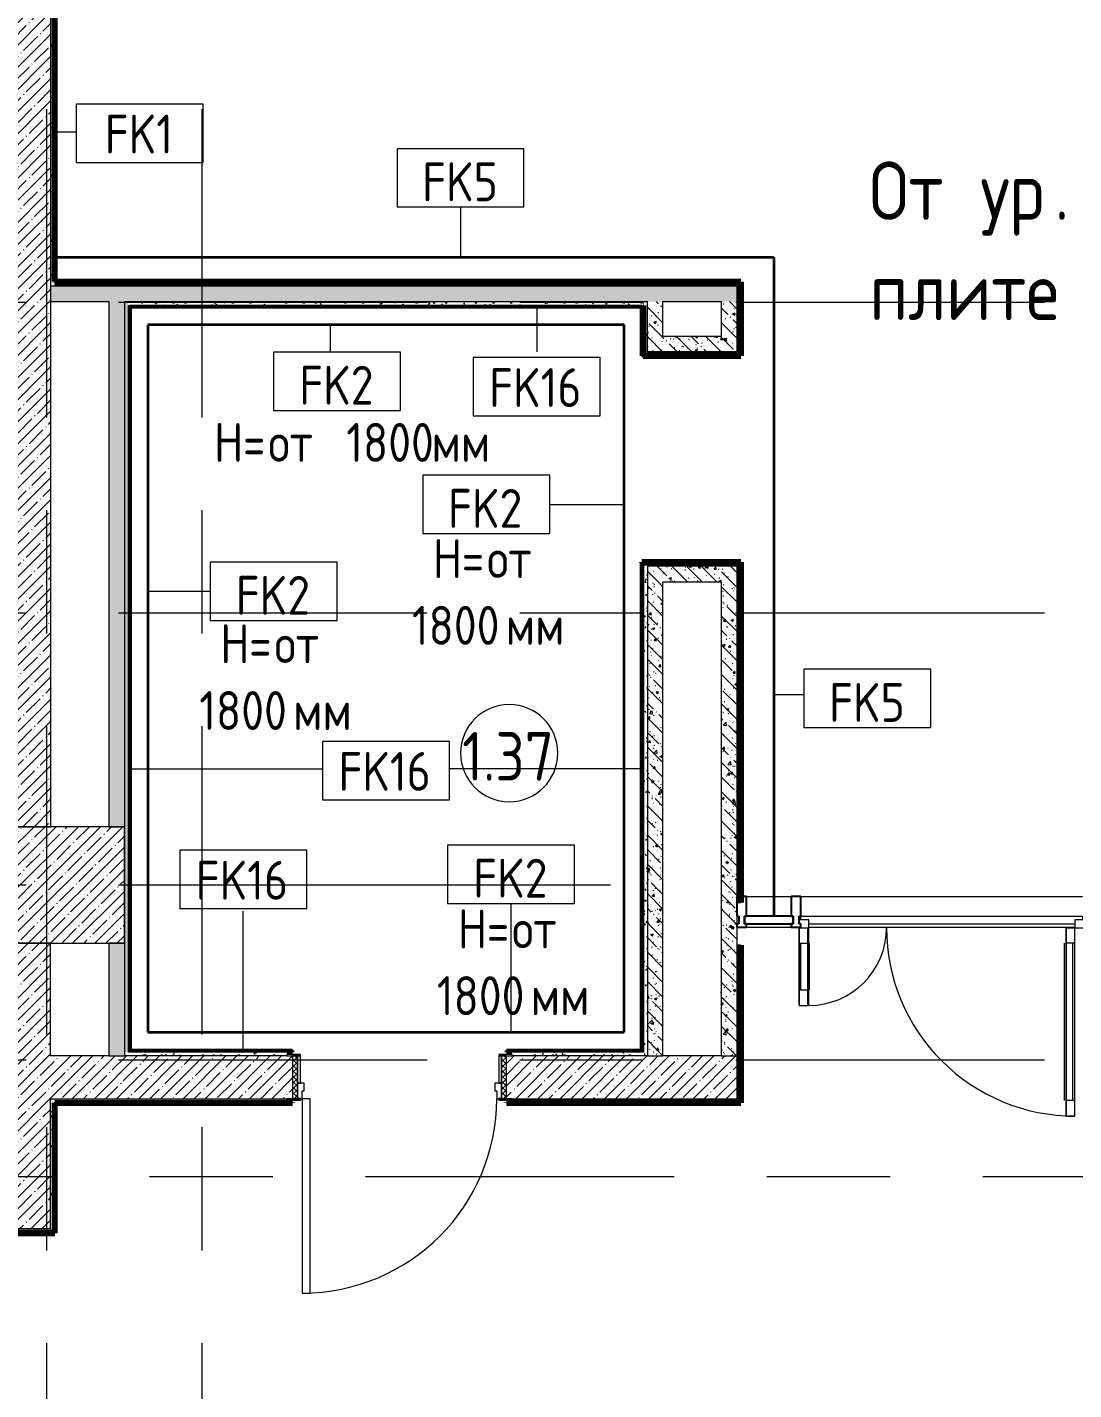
# Model space of a CAD drawing. Header units: millimetres. Extents: x 35144 to 233944, y -8553 to 29000.
# Drawn here: x 42260 to 47643, y 9402 to 16414 of the extents above; entities that cross this region are included whole.
import ezdxf

# ---------------------------------------------------------------- set-up
doc = ezdxf.new("R2010")
doc.units = ezdxf.units.MM
doc.linetypes.add('Осевая', pattern=[3175, 635, -476.25, 1587.5, -476.25])
for name, color, linetype, lineweight in [('A-AREA-IDEN', 7, 'Continuous', 9), ('A-DETL', 7, 'Continuous', 9), ('A-DETL-1', 7, 'Continuous', 35), ('A-DETL-GENF', 7, 'Continuous', 9), ('A-DOOR', 7, 'Continuous', 9), ('A-DOOR-1', 7, 'Continuous', 13), ('A-DOOR-FRAM', 7, 'Continuous', 13), ('A-DOOR-FRAM-1', 7, 'Continuous', 9), ('A-GLAZ-CURT', 7, 'Continuous', 9), ('A-GLAZ-CURT-1', 7, 'Continuous', 25), ('A-GLAZ-CWMG', 7, 'Continuous', 9), ('A-GLAZ-CWMG-1', 7, 'Continuous', 25), ('A-WALL', 7, 'Continuous', 9), ('A-WALL-IDEN', 7, 'Continuous', 9), ('G-ANNO-TEXT', 7, 'Continuous', 9), ('I-WALL', 7, 'Continuous', 9), ('S-COLS', 7, 'Continuous', 9), ('Оси', 7, 'Continuous', 9), ('Оси-2', 7, 'Осевая', 9)]:
    doc.layers.add(name, color=color, linetype=linetype, lineweight=lineweight)
for name, color, linetype, lineweight, true_color in [('A-WALL-3', 7, 'Continuous', 9, 0xff80c0), ('A-WALL-7', 7, 'Continuous', 9, 0x008000), ('A-WALL-8', 7, 'Continuous', 9, 0x8080ff), ('G-ANNO-TEXT-1', 7, 'Continuous', 9, 0x3c3c3c), ('I-WALL-16', 7, 'Continuous', 53, 0xff80c0), ('I-WALL-17', 1, 'Continuous', 53, 0xff0000), ('I-WALL-18', 7, 'Continuous', 80, 0x8080ff), ('I-WALL-19', 7, 'Continuous', 80, 0x008000), ('I-WALL-20', 7, 'Continuous', 50, 0x8000ff), ('I-WALL-21', 7, 'Continuous', 35, 0x008000), ('I-WALL-22', 7, 'Continuous', 80, 0xfcbc52), ('I-WALL-23', 7, 'Continuous', 50, 0xfcbc52), ('I-WALL-3', 1, 'Continuous', 9, 0xff0000), ('I-WALL-6', 7, 'Continuous', 9, 0xc0c0c0), ('I-WALL-8', 7, 'Continuous', 80, 0xff80c0)]:
    doc.layers.add(name, color=color, linetype=linetype, lineweight=lineweight, true_color=true_color)
doc.styles.add('GOST Common', font='GOST_Common.ttf', dxfattribs={"width": 0.9, "height": 200})
doc.styles.add('GOST Common_1', font='GOST_Common.ttf', dxfattribs={"width": 0.9, "height": 250})
doc.styles.add('GOST Common_2', font='GOST_Common.ttf', dxfattribs={"width": 0.9, "height": 300})
pattern_1 = [(45, (0, 0), (-57.02463, 57.02463), []), (45, (57.025, 0), (-57.02463, 57.02463), [100.806, -20.161, 3.353, -16.808])]
pattern_2 = [(135, (0, 0), (-75.43415, -75.43415), [106.68, -17.78, 3.556, -17.78]), (135, (0, 75.39), (-75.43415, -75.43415), []), (50, (0, 0), (127.52922, -11.15758), [13.335, -146.685]), (355, (0, 0), (-24.66966, 133.74002), [10.668, -117.348]), (100.451, (10.63, -0.93), (102.85973, 122.58178), [11.333, -124.663]), (46.184, (0, 35.56), (189.75516, -29.43036), [20.002, -220.027]), (96.636, (15.81, 33.1), (166.1822, 173.1996), [17, -186.995]), (351.184, (0, 35.56), (166.1839, 173.1976), [16.002, -176.022]), (21, (17.78, 26.67), (106.13027, -71.58603), [13.335, -146.685]), (326, (17.78, 26.67), (43.26188, 128.93175), [10.668, -117.348]), (71.451, (26.62, 20.7), (149.39198, 57.34505), [11.333, -124.663]), (37.5, (0, 0), (2.16223, 59.188357), [3.353, -112.573, 3.353, -115.773, -117.793]), (37.5, (0, 0), (2.16223, 59.188357), [-235.052, 3.353, -114.44]), (7.5, (0, 0), (46.77386, 70.12615), [3.353, -64.567, 3.353, -109.906, -44.894]), (7.5, (0, 0), (46.77386, 70.12615), [-181.178, 3.353, -41.542]), (327.5, (-39.65, 0), (94.91367, -4.010093), [3.353, -41.097, 3.353, -135.331, -184.023]), (327.5, (-39.65, 0), (94.91367, -4.010093), [-183.134, 3.353, -180.67]), (317.5, (-57.43, 0), (103.69057, 17.79882), [3.353, -54.432, 3.353, -88.748, -130.683]), (317.5, (-57.43, 0), (103.69057, 17.79882), [-149.885, 3.353, -127.33])]
pattern_3 = [(0, (0, 0), (121.92, 30.48), [10.058, -81.382, 10.058, -81.382, -487.68]), (0, (0, 0), (121.92, 30.48), [-182.88, 10.058, -172.822, 10.058, -81.382, -213.36]), (0, (0, 0), (121.92, 30.48), [-457.2, 10.058, -50.902, 10.058, -142.342]), (120, (45.72, 15.24), (-87.356454, 90.345817), [10.058, -81.382, 10.058, -81.382, -487.68]), (120, (45.72, 15.24), (-87.356454, 90.345817), [-182.88, 10.058, -172.822, 10.058, -81.382, -213.36]), (120, (45.72, 15.24), (-87.356454, 90.345817), [-457.2, 10.058, -50.902, 10.058, -142.342]), (240, (60.96, 76.2), (-34.563546, -120.825817), [10.058, -81.382, 10.058, -81.382, -487.68]), (240, (60.96, 76.2), (-34.563546, -120.825817), [-182.88, 10.058, -172.822, 10.058, -81.382, -213.36]), (240, (60.96, 76.2), (-34.563546, -120.825817), [-457.2, 10.058, -50.902, 10.058, -142.342])]

# ---------------------------------------------------------------- blocks, each defined once
blk = doc.blocks.new('110_Дверь_СКБ_1Ст_Внутренняя1 - Д-11 1100x2100h_кладовые _все__ коридор _между помещениями блока столовой__ моечные _все_-32089417-План отделки стен 1 этажа в осях 17-23')
at = {"layer": 'A-DOOR'}
h = blk.add_hatch(dxfattribs=at)
h.set_pattern_fill('FP_52', color=256, style=0, pattern_type=2)
h.set_pattern_definition([(135, (1751.41, 174.685), (-14.14214, -14.14214), []), (225, (1751.41, 174.685), (14.14214, -14.14214), [])])
h.paths.add_polyline_path([(562.5, 110), (537.5, 110), (537.5, -110), (562.5, -110)])
at = {"layer": 'A-DOOR-FRAM-1'}
h = blk.add_hatch(dxfattribs=at)
h.set_pattern_fill('FP_53', color=256, style=0, pattern_type=2)
h.set_pattern_definition([(45, (-371.384, 174.685), (-14.1421, 14.1421), []), (135, (-371.384, 174.685), (-14.1421, -14.1421), [])])
h.paths.add_polyline_path([(-537.5, 110), (-537.5, -110), (-512.5, -110), (-512.5, 110)])
at = {"layer": 'A-DOOR'}
blk.add_arc((512.5, 110), 1000, 90, 180, dxfattribs=at)
at = {"layer": 'A-DOOR-1'}
for p, q in [((512.5, 1110), (472.5, 1110)), ((472.5, 1110), (472.5, 110)), ((512.5, 110), (512.5, 1110)), ((472.5, 110), (512.5, 110))]:
    blk.add_line(p, q, dxfattribs=at)
at = {"layer": 'A-DOOR-FRAM'}
for p, q in [((-497.5, 118), (-567.5, 118)), ((-567.5, 118), (-567.5, 110)), ((-567.5, 110), (-497.5, 110)), ((-512.5, 110), (-537.5, 110)), ((-537.5, 110), (-537.5, -110)), ((-487.5, 110), (-512.5, 110)), ((-512.5, 110), (-512.5, 30)), ((-512.5, -110), (-512.5, 110)), ((-497.5, 110), (-512.5, 110)), ((-512.5, 110), (-512.5, 109)), ((-512.5, 109), (-497.5, 109)), ((-497.5, 110), (-497.5, 118)), ((-497.5, 109), (-497.5, 110)), ((-487.5, 70), (-487.5, 110)), ((512.5, 110), (512.5, 70)), ((537.5, 110), (512.5, 110)), ((592.5, 118), (522.5, 118)), ((522.5, 118), (522.5, 110)), ((537.5, 110), (522.5, 110)), ((522.5, 110), (522.5, 109)), ((522.5, 110), (592.5, 110)), ((522.5, 109), (537.5, 109)), ((537.5, 30), (537.5, 110)), ((562.5, 110), (537.5, 110)), ((537.5, 110), (537.5, -110)), ((537.5, 109), (537.5, 110)), ((562.5, -110), (562.5, 110)), ((592.5, 110), (592.5, 118)), ((-512.5, 30), (-477.5, 30)), ((-497.5, 30), (-512.5, 30)), ((-512.5, 30), (-512.5, -110)), ((-497.5, -110), (-497.5, 30)), ((-477.5, 70), (-487.5, 70)), ((-477.5, 30), (-477.5, 70)), ((512.5, 70), (502.5, 70)), ((502.5, 70), (502.5, 30)), ((502.5, 30), (537.5, 30)), ((537.5, 30), (522.5, 30)), ((522.5, 30), (522.5, -110)), ((537.5, -110), (537.5, 30)), ((-497.5, -110), (-567.5, -110)), ((-567.5, -110), (-567.5, -118)), ((-567.5, -118), (-497.5, -118)), ((-537.5, -110), (-512.5, -110)), ((-512.5, -110), (-497.5, -110)), ((-497.5, -118), (-497.5, -110)), ((522.5, -110), (537.5, -110)), ((592.5, -110), (522.5, -110)), ((522.5, -110), (522.5, -118)), ((522.5, -118), (592.5, -118)), ((537.5, -110), (562.5, -110)), ((592.5, -118), (592.5, -110))]:
    blk.add_line(p, q, dxfattribs=at)
blk = doc.blocks.new('Прямоугольный импост - Импост структурный с накладкой - 160мм Темный-32467808-План отделки стен 1 этажа в осях 17-23')
at = {"layer": 'A-GLAZ-CWMG-1'}
for p, q in [((-50, 40), (-50, 140)), ((-50, 140), (0, 140)), ((0, 140), (0, 40)), ((-40, 40), (-50, 40)), ((-50, -17), (-50, 0)), ((-50, 0), (-40, 0)), ((-40, 0), (-40, 40)), ((-10, 40), (-10, 0)), ((0, 40), (-10, 40)), ((-10, 0), (0, 0)), ((0, 0), (0, -17)), ((0, -17), (-50, -17))]:
    blk.add_line(p, q, dxfattribs=at)
blk = doc.blocks.new('Системная панель - Стекло - 40мм-32785804-План отделки стен 1 этажа в осях 17-23')
at = {"layer": 'A-GLAZ-CURT'}
h = blk.add_hatch(dxfattribs=at)
h.set_pattern_fill('FP_87', color=256, style=0, pattern_type=2)
h.set_pattern_definition([(225, (46175, 11700), (282.8427, -282.8427), [200, -600]), (225, (46375, 11800), (282.8427, -282.8427), [600, -200]), (225, (45975, 11900), (282.8427, -282.8427), [200, -600])])
h.paths.add_polyline_path([(-125, 0), (-125, -40), (125, -40), (125, 0)])
at = {"layer": 'A-GLAZ-CURT-1'}
for p, q in [((125, 0), (-125, 0)), ((-125, 0), (-125, -40)), ((125, -40), (125, 0)), ((-125, -40), (125, -40))]:
    blk.add_line(p, q, dxfattribs=at)
blk = doc.blocks.new('Дверь_Витражная_остекление_ - В-9-32786634-План отделки стен 1 этажа в осях 17-23')
at = {"layer": 'A-DETL-GENF'}
for p, q in [((-684.5, 989), (-639.5, 989)), ((-684.5, 989), (-684.5, 20)), ((-639.5, 989), (-684.5, 989)), ((-684.5, 989), (-684.5, 20)), ((-639.5, 989), (-639.5, 20)), ((-639.5, 20), (-639.5, 989)), ((-684.5, 909), (-639.5, 909)), ((-674.5, 909), (-674.5, 100)), ((-630.5, 909), (-630.5, 100)), ((734.5, 420), (689.5, 420)), ((689.5, 420), (689.5, 20)), ((734.5, 420), (689.5, 420)), ((689.5, 420), (689.5, 20)), ((734.5, 420), (734.5, 20)), ((734.5, 20), (734.5, 420)), ((680.5, 340), (680.5, 100)), ((734.5, 340), (689.5, 340)), ((724.5, 340), (724.5, 100)), ((-684.5, 100), (-639.5, 100)), ((734.5, 100), (689.5, 100)), ((-639.5, 20), (-684.5, 20)), ((-684.5, 20), (-639.5, 20))]:
    blk.add_line(p, q, dxfattribs=at)
at = {"layer": 'A-DOOR'}
for p, q in [((-684.5, 989), (-684.5, 20)), ((684.5, 420), (684.5, 20))]:
    blk.add_line(p, q, dxfattribs=at)
for centre, radius, start, end in [((-684.5, 20), 969, 360, 90), ((684.5, 20), 400, 90, 180)]:
    blk.add_arc(centre, radius, start, end, dxfattribs=at)
at = {"layer": 'A-DOOR-1'}
for p, q in [((-684.5, 20), (-734.5, 20)), ((-734.5, 20), (-734.5, 17)), ((-684.5, -20), (-684.5, 20)), ((734.5, 20), (684.5, 20)), ((684.5, 20), (684.5, -20)), ((734.5, 17), (734.5, 20)), ((-734.5, -20), (-684.5, -20)), ((684.5, -20), (734.5, -20))]:
    blk.add_line(p, q, dxfattribs=at)
blk = doc.blocks.new('Прямоугольный импост - Импост структурный с накладкой - 160мм Темный-32786259-План отделки стен 1 этажа в осях 17-23')
at = {"layer": 'A-GLAZ-CWMG'}
for p, q in [((46240, 11940), (47689, 11940)), ((46240, 11820), (46240, 11840)), ((46240, 11840), (47689, 11840)), ((46280, 11800), (47649, 11800)), ((46280, 11783), (47649, 11783)), ((47689, 11840), (47689, 11820))]:
    blk.add_line(p, q, dxfattribs=at)
blk = doc.blocks.new('Прямоугольный импост - Импост структурный с накладкой - 160мм Темный-32785802-План отделки стен 1 этажа в осях 17-23')
at = {"layer": 'A-GLAZ-CWMG'}
for p, q in [((45960, 11940), (46190, 11940)), ((45960, 11783), (46190, 11783))]:
    blk.add_line(p, q, dxfattribs=at)
blk = doc.blocks.new('Прямоугольный импост - Импост структурный с накладкой - 160мм Темный-30755836-План отделки стен 1 этажа в осях 17-23')
at = {"layer": 'A-GLAZ-CWMG-1'}
for p, q in [((-25, 40), (-25, 140)), ((-25, 140), (25, 140)), ((25, 140), (25, 40)), ((-15, 40), (-25, 40)), ((-25, -17), (-25, 0)), ((-25, 0), (-15, 0)), ((-15, 0), (-15, 40)), ((15, 40), (15, 0)), ((25, 40), (15, 40)), ((15, 0), (25, 0)), ((25, 0), (25, -17)), ((25, -17), (-25, -17))]:
    blk.add_line(p, q, dxfattribs=at)
blk = doc.blocks.new('М_стена_0001 - Типоразмер_без рамки-25382661-План отделки стен 1 этажа в осях 17-23')
at = {"layer": 'A-WALL-IDEN'}
for p, q in [((3.258, 1.523), (-3.273, 1.523)), ((-3.273, 1.523), (-3.273, -1.477)), ((3.258, -1.477), (3.258, 1.523)), ((-3.273, -1.477), (3.258, -1.477))]:
    blk.add_line(p, q, dxfattribs=at)
blk = doc.blocks.new('Марка_Помещения - Номер-25198446-План отделки стен 1 этажа в осях 17-23')
at = {"layer": 'A-AREA-IDEN'}
for start, end in [(360, 180), (180, 360)]:
    blk.add_arc((0, 0), 2.5, start, end, dxfattribs=at)

msp = doc.modelspace()

# ---------------------------------------------------------------- hatches: boundary and pattern name
at = {"layer": 'I-WALL'}
h = msp.add_hatch(dxfattribs=at)
h.set_pattern_fill('FP_1', color=256, style=0, pattern_type=2)
h.set_pattern_definition(pattern_1)
h.paths.add_polyline_path([(42380, 15200), (42380, 16700), (42160, 16700), (42160, 15200)])
h = msp.add_hatch(dxfattribs=at)
h.set_pattern_fill('FP_80', color=256, style=0, pattern_type=2)
h.set_pattern_definition(pattern_3)
h.paths.add_polyline_path([(42400, 15082.5), (42400, 16680), (42380, 16680), (42380, 15082.5)])
h = msp.add_hatch(dxfattribs=at)
h.set_pattern_fill('FP_1', color=256, style=0, pattern_type=2)
h.set_pattern_definition(pattern_1)
h.paths.add_polyline_path([(40460, 14980), (42380, 14980), (42380, 15200), (38760, 15200), (38760, 14980), (40240, 14980)])
h = msp.add_hatch(dxfattribs=at)
h.set_pattern_fill('FP_20', color=256, style=0, pattern_type=2)
h.set_pattern_definition(pattern_2)
h.paths.add_polyline_path([(45910, 15002.5), (45910, 15082.5), (42380, 15082.5), (42380, 15002.5), (45830, 15002.5)])
h = msp.add_hatch(dxfattribs=at)
h.set_pattern_fill('FP_80', color=256, style=0, pattern_type=2)
h.set_pattern_definition(pattern_3)
h.paths.add_polyline_path([(45930, 15082.5), (45930, 15102.5), (42400, 15102.5), (42400, 15082.5), (45910, 15082.5)])
h = msp.add_hatch(dxfattribs=at)
h.set_pattern_fill('FP_80', color=256, style=0, pattern_type=2)
h.set_pattern_definition(pattern_3)
h.paths.add_polyline_path([(45910, 14743.6), (45930, 14743.6), (45930, 15082.5), (45910, 15082.5)])
h = msp.add_hatch(dxfattribs=at)
h.set_pattern_fill('FP_1', color=256, style=0, pattern_type=2)
h.set_pattern_definition(pattern_1)
h.paths.add_polyline_path([(42380, 12300), (42380, 14980), (42160, 14980), (42160, 12300)])
h = msp.add_hatch(dxfattribs=at)
h.set_pattern_fill('FP_20', color=256, style=0, pattern_type=2)
h.set_pattern_definition(pattern_2)
h.paths.add_polyline_path([(42760, 11120), (42760, 11700), (42680, 11700), (42680, 11120)])
h.paths.add_polyline_path([(42760, 12300), (42760, 15002.5), (42680, 15002.5), (42680, 12300)])
h = msp.add_hatch(dxfattribs=at)
h.set_pattern_fill('FP_80', color=256, style=0, pattern_type=2)
h.set_pattern_definition(pattern_3)
h.paths.add_polyline_path([(42780, 11140), (42780, 15002.5), (42760, 15002.5), (42760, 11140)])
h = msp.add_hatch(dxfattribs=at)
h.set_pattern_fill('FP_80', color=256, style=0, pattern_type=2)
h.set_pattern_definition(pattern_3)
h.paths.add_polyline_path([(45450, 14982.5), (45450, 15002.5), (42780, 15002.5), (42780, 14982.5), (45430, 14982.5)])
h = msp.add_hatch(dxfattribs=at)
h.set_pattern_fill('FP_80', color=256, style=0, pattern_type=2)
h.set_pattern_definition(pattern_3)
h.paths.add_polyline_path([(45450, 14723.6), (45450, 14982.5), (45430, 14982.5), (45430, 14723.6)])
h = msp.add_hatch(dxfattribs=at)
h.set_pattern_fill('FP_20', color=256, style=0, pattern_type=2)
h.set_pattern_definition(pattern_2)
h.paths.add_polyline_path([(45530, 14742.5), (45530, 15002.5), (45450, 15002.5), (45450, 14742.5)])
h = msp.add_hatch(dxfattribs=at)
h.set_pattern_fill('FP_20', color=256, style=0, pattern_type=2)
h.set_pattern_definition(pattern_2)
h.paths.add_polyline_path([(45830, 14822.5), (45910, 14822.5), (45910, 15002.5), (45830, 15002.5)])
h = msp.add_hatch(dxfattribs=at)
h.set_pattern_fill('FP_20', color=256, style=0, pattern_type=2)
h.set_pattern_definition(pattern_2)
h.paths.add_polyline_path([(45910, 14742.5), (45910, 14822.5), (45530, 14822.5), (45530, 14742.5)])
h = msp.add_hatch(dxfattribs=at)
h.set_pattern_fill('FP_80', color=256, style=0, pattern_type=2)
h.set_pattern_definition(pattern_3)
h.paths.add_polyline_path([(45930, 14723.6), (45930, 14743.6), (45450, 14743.6), (45450, 14723.6)])
h = msp.add_hatch(dxfattribs=at)
h.set_pattern_fill('FP_80', color=256, style=0, pattern_type=2)
h.set_pattern_definition(pattern_3)
h.paths.add_polyline_path([(45430, 13640), (45930, 13640), (45930, 13660), (45430, 13660)])
h = msp.add_hatch(dxfattribs=at)
h.set_pattern_fill('FP_80', color=256, style=0, pattern_type=2)
h.set_pattern_definition(pattern_3)
h.paths.add_polyline_path([(45450, 11120), (45450, 13640), (45430, 13640), (45430, 11120)])
h = msp.add_hatch(dxfattribs=at)
h.set_pattern_fill('FP_20', color=256, style=0, pattern_type=2)
h.set_pattern_definition(pattern_2)
h.paths.add_polyline_path([(45450, 13560), (45830, 13560), (45830, 13640), (45450, 13640)])
h = msp.add_hatch(dxfattribs=at)
h.set_pattern_fill('FP_20', color=256, style=0, pattern_type=2)
h.set_pattern_definition(pattern_2)
h.paths.add_polyline_path([(45830, 11120), (45910, 11120), (45910, 13640), (45830, 13640), (45830, 11540.7)])
h = msp.add_hatch(dxfattribs=at)
h.set_pattern_fill('FP_80', color=256, style=0, pattern_type=2)
h.set_pattern_definition(pattern_3)
h.paths.add_polyline_path([(45910, 11910), (45930, 11910), (45930, 13640), (45910, 13640)])
h = msp.add_hatch(dxfattribs=at)
h.set_pattern_fill('FP_20', color=256, style=0, pattern_type=2)
h.set_pattern_definition(pattern_2)
h.paths.add_polyline_path([(45530, 11120), (45530, 13560), (45450, 13560), (45450, 11120)])
h = msp.add_hatch(dxfattribs=at)
h.set_pattern_fill('FP_1', color=256, style=0, pattern_type=2)
h.set_pattern_definition(pattern_1)
h.paths.add_polyline_path([(42380, 10230), (42380, 11700), (42160, 11700), (42160, 10230)])
h = msp.add_hatch(dxfattribs=at)
h.set_pattern_fill('FP_80', color=256, style=0, pattern_type=2)
h.set_pattern_definition(pattern_3)
h.paths.add_polyline_path([(45910, 10900), (45930, 10900), (45930, 11690), (45910, 11690), (45910, 11540.7)])
h = msp.add_hatch(dxfattribs=at)
h.set_pattern_fill('FP_1', color=256, style=0, pattern_type=2)
h.set_pattern_definition(pattern_1)
h.paths.add_polyline_path([(44755, 10900), (45910, 10900), (45910, 11120), (44725, 11120), (44725, 10900)])
h.paths.add_polyline_path([(43625, 10900), (43625, 11120), (42380, 11120), (42380, 10900), (43595, 10900)])
h = msp.add_hatch(dxfattribs=at)
h.set_pattern_fill('FP_80', color=256, style=0, pattern_type=2)
h.set_pattern_definition(pattern_3)
h.paths.add_polyline_path([(45430, 11120), (45430, 11140), (44750, 11140), (44750, 11128), (44755, 11128), (44755, 11120)])
h.paths.add_polyline_path([(42760, 11120), (43595, 11120.1), (43595, 11128), (43600, 11128), (43600, 11140), (42760, 11140)])
h = msp.add_hatch(dxfattribs=at)
h.set_pattern_fill('FP_80', color=256, style=0, pattern_type=2)
h.set_pattern_definition(pattern_3)
h.paths.add_polyline_path([(42380, 10230), (42400, 10230), (42400, 10900), (42380, 10900)])
h = msp.add_hatch(dxfattribs=at)
h.set_pattern_fill('FP_80', color=256, style=0, pattern_type=2)
h.set_pattern_definition(pattern_3)
h.paths.add_polyline_path([(44755, 10880), (45930, 10880), (45930, 10900), (44755, 10900), (44755, 10892), (44750, 10892), (44750, 10880)])
h.paths.add_polyline_path([(43595, 10880), (43600, 10880), (43600, 10892), (43595, 10892), (43595, 10900), (42400, 10900), (42400, 10880), (42413, 10880)])
h = msp.add_hatch(dxfattribs=at)
h.set_pattern_fill('FP_80', color=256, style=0, pattern_type=2)
h.set_pattern_definition(pattern_3)
h.paths.add_polyline_path([(42400, 10210), (42400, 10230), (38760, 10230), (38760, 10210), (41244.7, 10210)])
at = {"layer": 'I-WALL-3'}
h = msp.add_hatch(color=256, dxfattribs=at)
h.paths.add_polyline_path([(42788, 14981.5), (42788, 14982.5), (42781, 14982.5)])
h.paths.add_polyline_path([(42780, 11140), (42788, 11140), (42788, 14981.5), (42780, 14982.5), (42780, 11540.7)])
for points in [[(45422, 14974.5), (45430, 14974.5), (45430, 14982.5), (42788, 14981.5), (42788, 14974.5), (44213.4, 14974.5)], [(45430, 14723.6), (45430, 14974.5), (45422, 14974.5), (45422, 14723.6)], [(45430, 11140), (45430, 13660), (45422, 13660), (45422, 11140)]]:
    msp.add_hatch(color=256, dxfattribs=at).paths.add_polyline_path(points)
h = msp.add_hatch(color=256, dxfattribs=at)
h.paths.add_polyline_path([(44725, 11140), (45430, 11140), (45430, 11148), (44725, 11148)])
h.paths.add_polyline_path([(43600, 11140), (43625, 11140), (43625, 11148), (42788, 11147.9), (42788, 11140)])
at = {"layer": 'S-COLS'}
h = msp.add_hatch(dxfattribs=at)
h.set_pattern_fill('FP_1', color=256, style=0, pattern_type=2)
h.set_pattern_definition(pattern_1)
h.paths.add_polyline_path([(42760, 11700), (42760, 12300), (42160, 12300), (42160, 11700), (42680, 11700)])

# ---------------------------------------------------------------- linework, layer by layer
at = {"layer": 'A-DETL'}
for p, q in [((44815.1, 15789.1), (44162, 15789.1)), ((44162, 15789.1), (44162, 15489.1)), ((44815.1, 15489.1), (44815.1, 15789.1)), ((44162, 15489.1), (44815.1, 15489.1)), ((44490.5, 15231), (44490.5, 15489.1)), ((43820, 14742.5), (43820, 14882.5)), ((44180.1, 14742.5), (43527, 14742.5)), ((43527, 14742.5), (43527, 14442.5)), ((44180.1, 14442.5), (44180.1, 14742.5)), ((43527, 14442.5), (44180.1, 14442.5)), ((44948.2, 14108.7), (44295, 14108.7)), ((44295, 14108.7), (44295, 13808.7)), ((44948.2, 13808.7), (44948.2, 14108.7)), ((44948.2, 13958.7), (45330, 13958.7)), ((44295, 13808.7), (44948.2, 13808.7)), ((43853.5, 13661), (43200.4, 13661)), ((43200.4, 13661), (43200.4, 13361)), ((43853.5, 13361), (43853.5, 13661)), ((43200.4, 13511), (42880, 13511)), ((43200.4, 13361), (43853.5, 13361)), ((46908.4, 13109.9), (46255.3, 13109.9)), ((46255.3, 13109.9), (46255.3, 12809.9)), ((46908.4, 12809.9), (46908.4, 13109.9)), ((46101, 12980), (46255.3, 12980)), ((46255.3, 12809.9), (46908.4, 12809.9)), ((45074.8, 12205.5), (44421.7, 12205.5)), ((44421.7, 12205.5), (44421.7, 11905.5)), ((45074.8, 11905.5), (45074.8, 12205.5)), ((44421.7, 11905.5), (45074.8, 11905.5)), ((44748.3, 11905.5), (44748.3, 11242.5))]:
    msp.add_line(p, q, dxfattribs=at)
at = {"layer": 'A-DETL-1'}
for p, q in [((42401, 15231), (46101, 15231)), ((46101, 15231), (46101, 11845.8)), ((45330, 14882.5), (42880, 14882.5)), ((42880, 14882.5), (42880, 11242.5)), ((45330, 11242.5), (45330, 14882.5)), ((42880, 11242.5), (45330, 11242.5))]:
    msp.add_line(p, q, dxfattribs=at)
at = {"layer": 'A-WALL'}
for p, q in [((42400, 15108), (42400, 16680)), ((45930, 15102.5), (42400, 15102.5)), ((42680, 11120), (42760, 11120)), ((45450, 11120), (45530, 11120)), ((45830, 11120), (45910, 11120)), ((42400, 10879), (42400, 10880)), ((42400, 10880), (43600, 10880))]:
    msp.add_line(p, q, dxfattribs=at)
at = {"layer": 'A-WALL-3'}
msp.add_line((42400, 10879), (42400, 10230), dxfattribs=at)
at = {"layer": 'A-WALL-7'}
msp.add_line((45430, 14723.6), (45430, 14981.5), dxfattribs=at)
at = {"layer": 'A-WALL-8'}
for p, q in [((42400, 15103.5), (42400, 15102.5)), ((45430, 14723.6), (45430, 14722.6))]:
    msp.add_line(p, q, dxfattribs=at)
at = {"layer": 'A-WALL-IDEN'}
for p, q in [((42400.5, 15876.7), (42511.4, 15876.7)), ((44880.6, 14978.5), (44880.6, 14744.1)), ((42784, 12596.9), (43778.8, 12596.9)), ((45426, 12596.9), (44432, 12596.9)), ((43371.2, 11144), (43371.2, 11864.8))]:
    msp.add_line(p, q, dxfattribs=at)
at = {"layer": 'I-WALL-16'}
for p, q in [((43209.1, 15102.5), (43209.1, 15103.5)), ((43688.6, 15102.5), (43688.6, 15103.5)), ((43886.4, 15103.5), (43886.4, 15102.5)), ((44452.9, 15103.5), (44452.9, 15102.5)), ((44484.4, 15102.5), (44484.4, 15103.5)), ((44611.1, 15103.5), (44611.1, 15102.5)), ((44639.7, 15102.5), (44639.7, 15103.5)), ((44653.2, 15102.5), (44653.2, 15103.5)), ((44772.2, 15103.5), (44772.2, 15102.5)), ((45192.3, 15103.5), (45192.3, 15102.5)), ((45261.3, 15102.5), (45261.3, 15103.5)), ((45264.8, 15103.5), (45264.8, 15102.5)), ((45341.1, 15102.5), (45341.1, 15103.5)), ((45603, 15103.5), (45603, 15102.5)), ((45931, 15103.5), (45931, 15103.5)), ((45931, 15102.5), (45931, 15103.5)), ((45931, 14896.2), (45930, 14896.2)), ((45930, 14789.6), (45931, 14789.6)), ((45930, 14766), (45931, 14766)), ((45930, 12531.9), (45931, 12531.9))]:
    msp.add_line(p, q, dxfattribs=at)
at = {"layer": 'I-WALL-17'}
for p, q in [((42788, 14982.5), (42788, 11140)), ((45422, 14974.5), (42788, 14974.5)), ((45422, 14723.6), (45422, 14974.5)), ((45422, 11140), (45422, 13660)), ((42788, 11148), (43625, 11148)), ((43625, 11140), (43600, 11140)), ((43625, 11140), (43625, 11148)), ((44725, 11148), (45430, 11148)), ((44725, 11148), (44725, 11140)), ((44750, 11140), (44725, 11140))]:
    msp.add_line(p, q, dxfattribs=at)
at = {"layer": 'I-WALL-18'}
for p, q in [((45931, 15103.5), (42400, 15103.5)), ((45931, 14722.6), (45931, 15103.5)), ((45429, 14722.6), (45931, 14722.6)), ((45930, 14723.6), (45430, 14723.6)), ((45930, 13661), (45421, 13661)), ((45421, 13661), (45421, 13660)), ((45421, 13660), (45930, 13660)), ((45930, 13661), (45930, 12532.7)), ((45931, 11910), (45931, 12532.7))]:
    msp.add_line(p, q, dxfattribs=at)
at = {"layer": 'I-WALL-19'}
for p, q in [((45246.1, 15103.5), (45246.1, 15102.5)), ((45246.1, 15102.5), (45928.8, 15102.5)), ((45928.8, 15102.5), (45928.8, 15103.5)), ((45931, 15103), (45930, 15103)), ((45930, 15103), (45930, 14723.6)), ((45429, 14981.5), (45429, 14722.6)), ((45430, 14981.5), (45429, 14981.5)), ((45931, 13660), (45930, 13660)), ((45931, 12532.7), (45931, 13660)), ((45930, 12532.7), (45930, 11910)), ((45930, 12532.7), (45931, 12532.7)), ((45930, 11910), (45931, 11910))]:
    msp.add_line(p, q, dxfattribs=at)
at = {"layer": 'I-WALL-20'}
for p in [(45422, 14723.6), (45429, 14722.6)]:
    msp.add_line(p, (45422, 14722.6), dxfattribs=at)
at = {"layer": 'I-WALL-21'}
for p, q in [((44639.7, 15102.5), (44639.7, 15103.5)), ((44772.5, 15102.5), (44772.5, 15103.5)), ((45186.4, 15102.5), (45186.4, 15103.5)), ((45342.7, 15102.5), (45342.7, 15103.5)), ((45930, 14896.2), (45931, 14896.2)), ((45931, 14723.6), (45930, 14723.6)), ((45930, 13302.5), (45931, 13302.5)), ((45930, 13110.1), (45931, 13110.1)), ((45930, 12876.3), (45931, 12876.3)), ((45931, 12531.9), (45930, 12531.9)), ((45930, 12264.7), (45931, 12264.7)), ((45930, 12204.6), (45931, 12204.6)), ((45930, 12182), (45931, 12182)), ((45930, 12174.4), (45931, 12174.4))]:
    msp.add_line(p, q, dxfattribs=at)
at = {"layer": 'I-WALL-22'}
for p, q in [((42401, 15102.5), (45244.4, 15102.5)), ((43671.1, 15103.5), (43671.1, 15102.5)), ((44595.7, 15102.5), (44595.7, 15103.5)), ((44632.9, 15103.5), (44632.9, 15102.5)), ((45244.4, 15102.5), (45244.4, 15103.5))]:
    msp.add_line(p, q, dxfattribs=at)
at = {"layer": 'I-WALL-23'}
for p, q in [((43625.5, 15103.5), (43625.5, 15102.5)), ((43897.3, 15102.5), (43897.3, 15103.5)), ((44603.4, 15103.5), (44603.4, 15102.5)), ((44611.1, 15102.5), (44611.1, 15103.5)), ((45161.4, 15103.5), (45161.4, 15102.5)), ((45228.9, 15102.5), (45228.9, 15103.5)), ((45258.7, 15102.5), (45258.7, 15103.5)), ((45264.8, 15102.5), (45264.8, 15103.5)), ((45340.9, 15102.5), (45340.9, 15103.5)), ((45602.9, 15102.5), (45602.9, 15103.5)), ((45931, 13303), (45930, 13303)), ((45931, 13193.8), (45930, 13193.8)), ((45931, 12876.8), (45930, 12876.8)), ((45931, 12265.2), (45930, 12265.2)), ((45931, 12244.4), (45930, 12244.4)), ((45931, 12205.1), (45930, 12205.1)), ((45931, 12182.5), (45930, 12182.5))]:
    msp.add_line(p, q, dxfattribs=at)
at = {"layer": 'I-WALL-6'}
for p, q in [((42380, 16700), (42380, 12300)), ((42380, 15082.5), (42380, 15002.5)), ((42380, 15082.5), (45910, 15082.5)), ((42400, 15103.5), (42400, 15108)), ((45910, 15082.5), (45910, 14742.5)), ((42380, 15002.5), (42680, 15002.5)), ((42680, 15002.5), (42680, 12300)), ((42760, 15002.5), (45450, 15002.5)), ((42760, 15002.5), (42760, 11120)), ((42780, 11140), (42780, 14982.5)), ((42780, 14982.5), (45430, 14982.5)), ((45430, 14982.5), (45430, 14981.5)), ((45450, 14742.5), (45450, 15002.5)), ((45530, 15002.5), (45830, 15002.5)), ((45530, 14822.5), (45530, 15002.5)), ((45830, 15002.5), (45830, 14822.5)), ((45830, 14822.5), (45530, 14822.5)), ((45910, 14743.6), (45450, 14743.6)), ((45450, 14742.5), (45910, 14742.5)), ((45430, 13660), (45430, 11140)), ((45910, 13640), (45450, 13640)), ((45450, 13640), (45450, 11120)), ((45910, 13640), (45910, 11910)), ((45530, 13560), (45830, 13560)), ((45530, 11120), (45530, 13560)), ((45830, 13560), (45830, 11120)), ((42160, 12300), (42380, 12300)), ((42680, 12300), (42760, 12300)), ((45910, 11910), (45910, 10900)), ((45910, 11910), (45930, 11910)), ((42380, 11700), (42160, 11700)), ((42380, 11120), (42380, 11700)), ((42680, 11700), (42680, 11120)), ((42760, 11700), (42680, 11700)), ((45930, 11690), (45910, 11690)), ((42680, 11120), (42380, 11120)), ((43595, 11120), (42760, 11120)), ((43600, 11140), (42780, 11140)), ((43600, 11128), (43600, 11140)), ((45430, 11140), (44750, 11140)), ((44750, 11140), (44750, 11128)), ((45450, 11120), (44755, 11120)), ((45830, 11120), (45530, 11120)), ((42380, 10230), (42380, 10900)), ((42380, 10900), (43595, 10900)), ((43600, 10880), (43600, 10892)), ((44750, 10892), (44750, 10880)), ((44755, 10900), (45910, 10900)), ((42380, 10230), (38742.7, 10230))]:
    msp.add_line(p, q, dxfattribs=at)
at = {"layer": 'I-WALL-8'}
for p, q in [((42401, 15108), (42401, 16679)), ((42400, 15108), (42401, 15108)), ((42401, 15103.5), (42401, 15102.5)), ((45931, 12532.7), (45930, 12532.7)), ((45930, 12479.3), (45931, 12479.3)), ((45930, 11690), (45930, 10880)), ((45931, 11690), (45930, 11690)), ((45931, 10879), (45931, 11690)), ((42401, 10879), (43625, 10879)), ((42401, 10209), (42401, 10879)), ((43625, 10880), (43600, 10880)), ((43625, 10879), (43625, 10880)), ((45930, 10880), (44725, 10880)), ((44725, 10880), (44725, 10879)), ((44725, 10879), (45931, 10879)), ((42400, 10210), (38760, 10210)), ((38761, 10209), (42401, 10209)), ((42400, 10230), (42400, 10210))]:
    msp.add_line(p, q, dxfattribs=at)
at = {"layer": 'S-COLS'}
for p, q in [((42680, 12300), (42160, 12300)), ((42760, 12300), (42680, 12300)), ((42760, 11700), (42760, 12300)), ((42160, 11700), (42680, 11700)), ((42680, 11700), (42760, 11700))]:
    msp.add_line(p, q, dxfattribs=at)
at = {"layer": 'Оси'}
msp.add_line((42760, 12000), (45260, 12000), dxfattribs=at)
at = {"layer": 'Оси-2'}
for p, q in [((42360, 593.7), (42360, 24898.1)), ((43160, 593.7), (43160, 24898.1)), ((38443.7, 15000), (81600, 15000)), ((38443.7, 13400), (81600, 13400)), ((38443.7, 12000), (42760, 12000)), ((38443.7, 11100), (82200, 11100)), ((39713.7, 10500), (82200, 10500))]:
    msp.add_line(p, q, dxfattribs=at)

# ---------------------------------------------------------------- block references
at = {"layer": 'A-AREA-IDEN', "xscale": 99.99999999999993, "yscale": 99.99999999999993, "zscale": 99.99999999999993}
msp.add_blockref('Марка_Помещения - Номер-25198446-План отделки стен 1 этажа в осях 17-23', (44739.3, 12678.6), dxfattribs=at)
at = {"layer": 'A-DOOR', "rotation": 180}
for name, p in [('Дверь_Витражная_остекление_ - В-9-32786634-План отделки стен 1 этажа в осях 17-23', (46964.5, 11800)), ('110_Дверь_СКБ_1Ст_Внутренняя1 - Д-11 1100x2100h_кладовые _все__ коридор _между помещениями блока столовой__ моечные _все_-32089417-План отделки стен 1 этажа в осях 17-23', (44187.5, 11010))]:
    msp.add_blockref(name, p, dxfattribs=at)
at = {"layer": 'A-GLAZ-CURT', "rotation": 180}
msp.add_blockref('Системная панель - Стекло - 40мм-32785804-План отделки стен 1 этажа в осях 17-23', (46075, 11800), dxfattribs=at)
at = {"layer": 'A-GLAZ-CWMG', "extrusion": (0, 0, -1)}
for name, p in [('Прямоугольный импост - Импост структурный с накладкой - 160мм Темный-32467808-План отделки стен 1 этажа в осях 17-23', (-45910, 11800)), ('Прямоугольный импост - Импост структурный с накладкой - 160мм Темный-30755836-План отделки стен 1 этажа в осях 17-23', (-46215, 11800))]:
    msp.add_blockref(name, p, dxfattribs=at)
at = {"layer": 'A-GLAZ-CWMG'}
for name in ['Прямоугольный импост - Импост структурный с накладкой - 160мм Темный-32785802-План отделки стен 1 этажа в осях 17-23', 'Прямоугольный импост - Импост структурный с накладкой - 160мм Темный-32786259-План отделки стен 1 этажа в осях 17-23']:
    msp.add_blockref(name, (0, 0), dxfattribs=at)
at = {"layer": 'A-WALL-IDEN', "xscale": 99.99999999999993, "yscale": 99.99999999999993, "zscale": 99.99999999999993}
for p in [(42838.8, 15866.2), (44881.4, 14561.7), (44106.2, 12586.4), (43372, 12026.4)]:
    msp.add_blockref('М_стена_0001 - Типоразмер_без рамки-25382661-План отделки стен 1 этажа в осях 17-23', p, dxfattribs=at)

# ---------------------------------------------------------------- texts
at = {"layer": 'A-AREA-IDEN', "insert": (44497.4, 12787.2), "char_height": 250, "width": 606.076, "attachment_point": 1, "style": 'GOST Common_1'}
msp.add_mtext('1.37', dxfattribs=at)
at = {"layer": 'A-WALL-IDEN', "char_height": 200, "attachment_point": 1, "style": 'GOST Common'}
for s, insert, width in [('FK1', (42658.5, 15964.3), 447.342), ('FK16', (44635.9, 14659.7), 606.076), ('FK16', (43860.7, 12684.5), 606.076), ('FK16', (43126.5, 12124.4), 606.076)]:
    msp.add_mtext(s, dxfattribs=dict(at, insert=insert, width=width))
at = {"layer": 'G-ANNO-TEXT', "char_height": 300, "attachment_point": 1, "style": 'GOST Common_2'}
for s, insert, width in [('От', (46592, 15723), 577.215), ('\\fGOST Common|b0|i0|c204|p34|;\\W.9; ', (47068.2, 15723), 115.443), ('ур', (47163.5, 15723), 461.772), ('\\fGOST Common|b0|i0|c204|p34|;\\W.9;.', (47544.5, 15723), 101.013), ('\\fGOST Common|b0|i0|c204|p34|;\\W.9; ', (47615.9, 15207.1), 115.443), ('плите', (46592, 15207.1), 1241.012)]:
    msp.add_mtext(s, dxfattribs=dict(at, insert=insert, width=width))
at = {"layer": 'G-ANNO-TEXT-1', "char_height": 200, "attachment_point": 1, "style": 'GOST Common'}
for s, insert, width in [('FK5', (44291.3, 15718.5), 497.848), ('FK2', (43659.2, 14671.8), 497.848), ('\\fGOST Common|b0|i0|c204|p34|;\\W.9;Н', (43220.1, 14377.5), 180.38), (' 1800', (43791.6, 14377.5), 663.797), ('от', (43499.9, 14377.5), 353.544), ('мм', (44339.3, 14377.5), 360.759), ('\\fGOST Common|b0|i0|c204|p34|;\\W.9;=', (43368.9, 14377.5), 158.734), ('FK2', (44424.4, 14038), 497.848), ('\\fGOST Common|b0|i0|c204|p34|;\\W.9;Н', (44345.8, 13779.9), 180.38), ('\\fGOST Common|b0|i0|c204|p34|;\\W.9; ', (44917.3, 13779.9), 79.367), ('\\fGOST Common|b0|i0|c204|p34|;\\W.9;=', (44494.6, 13779.9), 158.734), ('от', (44625.5, 13779.9), 353.544), ('FK2', (43332.7, 13590.4), 497.848), ('1800', (44238.6, 13436), 584.43), ('\\fGOST Common|b0|i0|c204|p34|;\\W.9;Н', (43251.9, 13341.7), 180.38), ('\\fGOST Common|b0|i0|c204|p34|;\\W.9; ', (43823.4, 13341.7), 79.367), ('мм', (44720.8, 13436), 360.759), ('\\fGOST Common|b0|i0|c204|p34|;\\W.9;=', (43400.7, 13341.7), 158.734), ('от', (43531.7, 13341.7), 353.544), ('1800', (43144.8, 12997.8), 584.43), ('FK5', (46384.6, 13039.3), 497.848), ('мм', (43627, 12997.8), 360.759), ('FK2', (44554, 12134.9), 497.848), ('\\fGOST Common|b0|i0|c204|p34|;\\W.9;Н', (44474.2, 11874.3), 180.38), ('\\fGOST Common|b0|i0|c204|p34|;\\W.9; ', (45045.7, 11874.3), 79.367), ('\\fGOST Common|b0|i0|c204|p34|;\\W.9;=', (44623.1, 11874.3), 158.734), ('от', (44754, 11874.3), 353.544), ('1800', (44367.1, 11530.4), 584.43), ('мм', (44849.3, 11530.4), 360.759)]:
    msp.add_mtext(s, dxfattribs=dict(at, insert=insert, width=width))

doc.saveas('drawing.dxf')
